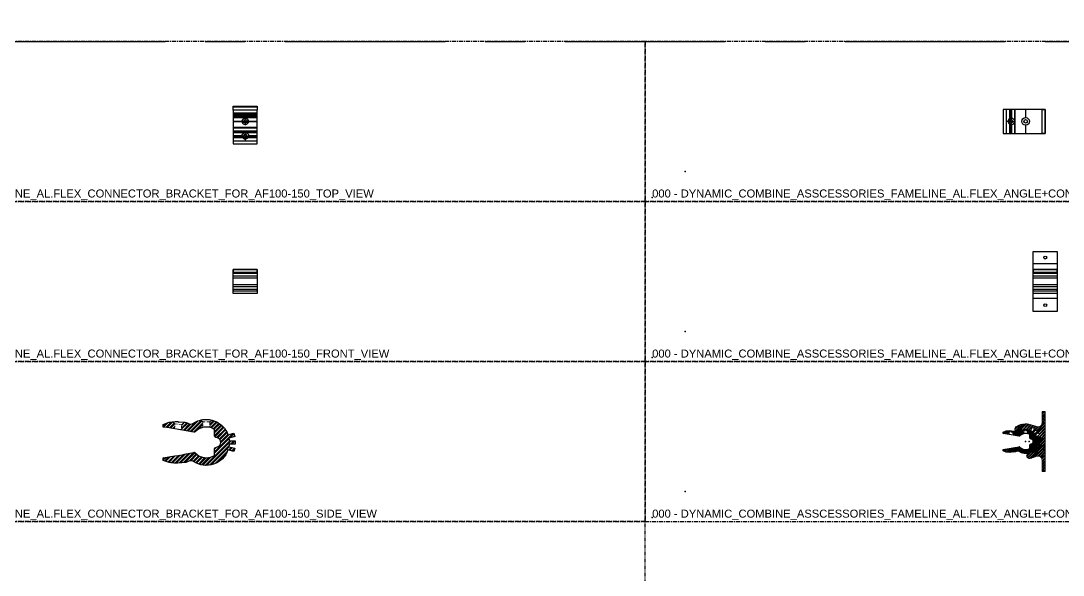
# Model space of a CAD drawing. Header units: millimetres. Extents: x -244126 to 368105, y -173968 to 259060.
# Drawn here: x 4900 to 6203, y 48328 to 49021 of the extents above; entities that cross this region are included whole.
import ezdxf

# ---------------------------------------------------------------- set-up
doc = ezdxf.new("R2010")
doc.units = ezdxf.units.MM
doc.header["$MEASUREMENT"] = 0
doc.linetypes.add('005_GG_TA_LINE', pattern=[13.75, 5, -1.25, 1.25, -1.25, 5])
doc.linetypes.add('HIDDEN', pattern=[9.524999999999999, 6.35, -3.175])
for name, color, linetype in [('000 - H A T C H', 8, 'Continuous'), ('000 - L I N E', 1, 'Continuous'), ('000 - WIPEOUT', 250, 'Continuous'), ('001 - ASCESSORIES', 1, 'Continuous'), ('PICTURE', 130, 'Continuous'), ('SLD-0', 179, 'Continuous')]:
    doc.layers.add(name, color=color, linetype=linetype)
doc.styles.get("Standard").update_dxf_attribs({"font": 'arial.ttf'})

# ---------------------------------------------------------------- blocks, each defined once
blk = doc.blocks.new('*U1767')
at = {"color": 0, "linetype": '005_GG_TA_LINE'}
blk.add_lwpolyline([(0, 0), (200, 0), (200, 30), (0, 30)], close=True, dxfattribs=at)
blk.add_attdef('NAMEBLK', (8.581742425833, 4.877933635547379), '', height=10, dxfattribs=at)
blk = doc.blocks.new('*U1763')
at = {"color": 0, "linetype": '005_GG_TA_LINE'}
blk.add_lwpolyline([(0, 0), (1000, 0), (1000, 200), (0, 200)], close=True, dxfattribs=at)
for p in [(50, 37.5), (8.581742425833, 4.877933635547379)]:
    blk.add_point(p, dxfattribs=at)
blk.add_attdef('NAMEBLK', (8.581742425833, 4.877933635547379), '', height=10, dxfattribs=at)
blk = doc.blocks.new('000 - ASSCESSORIES_FAMELINE_AL.FLEX_CONNECTOR_BRACKET_FOR_AF100-150_SIDE_VIEW')
at = {"layer": '000 - H A T C H'}
h = blk.add_hatch(dxfattribs=at)
h.set_pattern_fill('ANSI32', color=8, scale=5)
h.set_pattern_definition([(45, (-1970.133086501305, -301.5134273469718), (-1.325825214724777, 1.325825214724777), []), (45, (-1969.249203026305, -301.5134273469718), (-1.325825214724777, 1.325825214724777), [])])
edge = h.paths.add_edge_path()
edge.add_line((-20.45845730743258, 12.03585141655198), (-21.79640594343869, 13.38736893007616))
edge.add_arc((-15.38280266856646, -54.32815596914018), 68.01857554627152, 95.41056788355975, 97.3807846533643)
edge.add_line((-24.12067372296133, 13.12683812900362), (-28.00000002518073, 11.74640096148046))
edge.add_line((-28.00000002518073, 11.74640096148046), (-28.00000002518073, 9.982847878351961))
edge.add_arc((-65.50000005036759, -268.0921051055449), 280.5921051613631, 80.82262831623319, 82.3196706475087, ccw=False)
edge.add_line((-20.74799565938565, 8.908233489690431), (-20.45845730743258, 12.03585141655198))
edge = h.paths.add_edge_path()
edge.add_line((-2.247900000002346, 13.34529063394088), (-3.675070032631993, 14.54282848194852))
edge.add_arc((-4.547473508864641e-13, 4.163780431554187e-12), 14.99999999999985, 104.1821096426862, 123.2564312859659)
edge.add_arc((-10.2000000000005, 15.55377767618468), 3.600000000001335, 239.8149540720326, 303.2564312859647, ccw=False)
edge.add_arc((-14.52403145888115, 8.119885563528854), 4.999999999998389, 59.81495407201339, 82.58729921810303)
edge.add_line((-13.87895437080238, 13.07809850272578), (-15.98179904015456, 11.62142603363272))
edge.add_line((-15.98179904015456, 11.62142603363272), (-16.30285208181203, 8.153383745668307))
edge.add_arc((-65.50000005040192, -268.0921051058473), 280.5921051616672, 78.21476437810668, 79.90194361018649, ccw=False)
edge.add_arc((-7.986557415949164, 7.564053188677931), 0.9999999999704534, 258.2147643790605, 316.5563218511476)
edge.add_arc((-4.547473508864641e-13, 3.765876499528531e-12), 9.999999999999606, 102.99052971916961, 136.5563218502079, ccw=False)
edge.add_line((-2.247900000002119, 9.74407233091263), (-2.247900000002346, 13.34529063394088))
edge = h.paths.add_edge_path()
edge.add_line((3.6750700326279, 14.54282848194852), (2.247899999998026, 13.34529063394088))
edge.add_line((2.247899999998026, 13.34529063394088), (2.247899999998026, 9.744072330913312))
edge.add_arc((-2.273736754432321e-12, 4.689582056016661e-13), 10.00000000000318, 60.303942627590004, 77.00947028084312, ccw=False)
edge.add_arc((4.458590056197409, 7.817990452208861), 0.9999999999998342, 3.581135388230905e-11, 60.30394262759518, ccw=False)
edge.add_line((5.458590056196954, 7.817990452209486), (5.458590056196954, 4.202288354184546))
edge.add_arc((6.458590056196499, 4.202288354184375), 0.9999999999995453, 180, 255.1969891242311)
edge.add_arc((-65.50000004537264, -268.0921050868787), 280.6421051420444, 74.96711655903562, 75.19698912420841, ccw=False)
edge.add_arc((6.499999949552603, 2.856381797755603e-12), 3.050000050446423, -74.96711655905432, 74.96711655903658, ccw=False)
edge.add_arc((-65.50000004859135, 268.0921050991481), 280.6421051547233, 284.8030108757873, 285.03288344094943, ccw=False)
edge.add_arc((6.458590056197409, -4.202288354179231), 1.000000000000298, 104.8030108757545, 179.9999999999902)
edge.add_line((5.458590056196954, -4.202288354179061), (5.458590056200592, -7.817990452203716))
edge.add_arc((4.458590056201956, -7.81799045220383), 0.9999999999986358, -60.3039426276228, 0, ccw=False)
edge.add_arc((1.364242052659392e-12, -1.975308805413079e-12), 9.999999999996872, 223.4436781498002, 299.6960573724321, ccw=False)
edge.add_arc((-7.986557415948482, -7.564053188668581), 0.9999999999688675, 43.44367814841691, 101.7852356209447)
edge.add_arc((-65.500000050489, 268.0921051064158), 280.5921051622342, 277.6803293524923, 281.7852356218875, ccw=False)
edge.add_line((-28.00000002518073, -9.982847878343634), (-28.00000002518073, -11.74640096147259))
edge.add_line((-28.00000002518073, -11.74640096147259), (-24.12067372296133, -13.12683812899563))
edge.add_arc((-15.38280266858783, 54.32815596894569), 68.01857554606799, 262.6192153466316, 265.9285026261889)
edge.add_arc((-19.39569183884782, -2.047779520101741), 11.49999999998731, 265.9285026260912, 274.67850871028)
edge.add_line((-18.45769812920571, -13.50946211038404), (-13.32553242907125, -13.02950616912106))
edge.add_arc((-13.51206471279488, -11.03822374135312), 2.000000000002136, 275.3515339592213, 306.2592707360218)
edge.add_arc((-10.20000000000095, -15.55377767617505), 3.599999999999676, 56.74356871400943, 126.25927073595949, ccw=False)
edge.add_arc((-4.547473508864641e-13, 2.629008122312371e-12), 14.99999999999955, 236.7435687140313, 340.7945343998514)
edge.add_line((14.16517491686, -4.934350978063591), (17.97129716725112, -5.954198361352539))
edge.add_line((17.97129716725112, -5.954198361352539), (18.54069906647646, -3.82916154351453))
edge.add_line((18.54069906647646, -3.82916154351453), (14.7345768160867, -2.809314160220239))
edge.add_arc((1.682565198279917e-11, 2.415845301584341e-13), 14.99999999998286, 349.2054656001972, 355.7945343998641)
edge.add_line((14.95961229444129, -1.099999999992221), (18.89999999999964, -1.099999999992562))
edge.add_line((18.89999999999964, -1.099999999992562), (18.89999999999964, 1.100000000005323))
edge.add_line((18.89999999999964, 1.100000000005323), (14.95961229444038, 1.100000000005551))
edge.add_arc((-1.305124897044152e-10, -2.101785412378376e-11), 15.00000000013116, 4.205465600224868, 10.79453439982918)
edge.add_line((14.73457681608397, 2.809314160234024), (18.54069906647555, 3.829161543523199))
edge.add_line((18.54069906647555, 3.829161543523199), (17.9712971672493, 5.954198361358706))
edge.add_line((17.9712971672493, 5.954198361358706), (14.16517491685909, 4.93435097807442))
edge.add_arc((2.728484105318785e-12, -9.947598300641403e-14), 14.99999999999872, 19.20546560018317, 43.86524685471897)
edge.add_line((10.81457350060009, 10.3944696834488), (10.39446968344055, 10.39446968344824))
edge.add_line((10.39446968344055, 10.39446968344824), (10.39446968344146, 10.81457350060846))
edge.add_arc((1.227817847393453e-11, 2.070521532004932e-11), 14.99999999997826, 46.1347531453093, 58.86524685471517)
edge.add_line((7.755789126713353, 12.83930430444038), (7.349999999999909, 12.73057343563399))
edge.add_line((7.349999999999909, 12.73057343563399), (7.241269131190165, 13.13636256235908))
edge.add_arc((4.547473508864641e-13, 7.062794793455396e-12), 14.99999999999616, 61.13475314534855, 75.81789035732456)
at = {"color": 1, "linetype": 'HIDDEN', "lineweight": 0, "ltscale": 0.3}
for p, q in [((-2.247900000002119, 13.34529063394088), (-3.674697807457051, 14.54251614794136)), ((3.67430017411607, 14.54218249395497), (2.247899999998481, 13.34529063394088)), ((-20.45845730743258, 12.03585141655198), (-21.79640594343869, 13.38736893007633)), ((-20.74799565938656, 8.908233489681564), (-20.45845730743258, 12.03585141655198)), ((-15.98179904015433, 11.62142603363277), (-20.45845730743258, 12.03585141655198)), ((-15.98179904015433, 11.62142603363277), (-16.30279628775497, 8.153986437820848)), ((-13.86941943492366, 13.08470349775548), (-15.98179904015433, 11.62142603363277)), ((2.247899999998481, 13.34529063394088), (-2.247900000002119, 13.34529063394088)), ((-2.247900000002119, 9.744072330905468), (-2.247900000002119, 13.34529063394088)), ((2.247899999998481, 13.34529063394088), (2.247899999998481, 9.745539361511831))]:
    blk.add_line(p, q, dxfattribs=at)
at = {"layer": '001 - ASCESSORIES', "color": 0, "lineweight": 25, "ltscale": 4}
blk.add_lwpolyline([(-7.260506741778045, -6.876411989735558, 0.3455598544899178), (4.95398895133394, -8.686656058003493, 0.2693711153167579), (5.458590056200592, -7.81799045220275), (5.458590056196954, -4.202288354179061, -0.340413108691921), (6.203093492340031, -3.235478390505975, 0.001003008616846074), (7.29108874346457, -2.945620278965563, 0.7668711655276829), (7.29108874346548, 2.945620278971049, 0.001003008616846018), (6.203093492338667, 3.235478390512142, -0.3404131086918988), (5.458590056196954, 4.20228835418466), (5.458590056196954, 7.817990452209486, 0.2693711153167518), (4.953988951329848, 8.686656058009433, 0.3455598544899169), (-7.260506741781228, 6.876411989736837, -0.2602082017446815), (-8.190801219571313, 6.585133136466041, 0.01791294803426168), (-28.00000002518073, 9.982847878351848), (-28.00000002518073, 11.74640096148046), (-24.12067372296133, 13.12683812900362, -0.01444049335342799), (-20.21220614433742, 13.51875613017394, -0.03819766527064118), (-18.45769812920571, 13.50946211039202), (-18.09540372788069, 13.17592280785114), (-17.73310932655568, 13.44238350531016), (-14.05770074957991, 13.09809163294251, -0.1087827159156475), (-12.01005968046229, 12.44191586158293, 0.2841098283730177), (-8.225806451612698, 12.54336909369711, -0.1410822828067592), (-0.2970582579118854, 14.99705825792269), (6.366462912410498e-12, 14.70000000000421), (0.2970582579237089, 14.99705825792178, -0.1215910610734725), (7.241269131190165, 13.13636256235903), (7.349999999999909, 12.73057343563399), (7.755789126713353, 12.83930430444032, -0.05560445857106525), (10.39446968344146, 10.81457350060846), (10.39446968344055, 10.39446968344824), (10.81457350060009, 10.3944696834488, -0.108015765328233), (14.16517491685909, 4.93435097807442), (17.9712971672493, 5.954198361358706), (18.54069906647555, 3.829161543523199), (14.73457681608397, 2.809314160234024, -0.02875816033783684), (14.95961229444038, 1.100000000005551), (18.89999999999964, 1.100000000005323), (18.89999999999964, -1.099999999992562), (14.95961229444129, -1.099999999992221, -0.02875816033784464), (14.7345768160867, -2.809314160220239), (18.54069906647646, -3.82916154351453), (17.97129716725112, -5.954198361352539), (14.16517491685954, -4.934350978063591, -0.4880078985675621), (-8.225806451612698, -12.54336909368969, 0.312977108598853), (-12.32918445822361, -12.65092157521853, -0.1356840189548301), (-13.32553242907125, -13.02950616912101), (-18.45769812920571, -13.50946211038404, -0.03819766527064113), (-20.21220614433742, -13.51875613016595, -0.01444049335342799), (-24.12067372296133, -13.12683812899563), (-28.00000002518073, -11.74640096147259), (-28.00000002518073, -9.982847878343861, 0.01791294803426157), (-8.190801219570858, -6.585133136458168, -0.2602082017446712), (-7.260506741781228, -6.876411989728965, 0.2602082017446696), (-8.190801219570858, -6.585133136465785)], format="xyb", dxfattribs=at)
blk = doc.blocks.new('SW_CENTERMARKSYMBOL_0')
at = {"layer": 'SLD-0', "color": 0}
for p, q in [((-4.999999999999997, 0), (-9.500000000000002, 0)), ((0, 0), (-4.999999999999997, 0)), ((0, 4.99999999999999), (0, 9.499999999999995)), ((0, 0), (0, 4.99999999999999)), ((0, 0), (0, -5.000000000000004)), ((0, 0), (4.999999999999997, 0)), ((4.999999999999997, 0), (9.500000000000002, 0)), ((0, -5.000000000000004), (0, -9.500000000000009))]:
    blk.add_line(p, q, dxfattribs=at)
blk = doc.blocks.new('000 - ASSCESSORIES_FAMELINE_AL.FLEX_CONNECTOR_BRACKET_FOR_AF100-150_TOP_VIEW')
at = {"color": 1}
blk.add_lwpolyline([(14.99999999999386, 18.89999999999372), (14.99999999999386, 14.16517491685408), (-15.00000000000614, 14.16517491685409), (-15.00000000000614, 18.89999999999372)], close=True, dxfattribs=at)
at = {"color": 0}
blk.add_lwpolyline([(14.99999999999386, -28.00000002518618), (14.99999999999386, 14.16517491685408), (-15.00000000000614, 14.16517491685409), (-15.00000000000614, -28.00000002518618)], close=True, dxfattribs=at)
at = {"layer": '001 - ASCESSORIES', "color": 1, "lineweight": 25, "ltscale": 4}
for p, q in [((-15.00000000000614, 10.81457350059464), (14.99999999999386, 10.81457350059463)), ((-15.00000000000614, 10.39446968343646), (14.99999999999386, 10.39446968343645)), ((-15.00000000000614, 9.549999999993817), (14.99999999999386, 9.549999999993814)), ((-15.00000000000614, 7.755789126706987), (14.99999999999386, 7.755789126706985)), ((-15.00000000000614, 7.349999999994453), (14.99999999999386, 7.349999999994451)), ((-15.00000000000614, 7.291088743459114), (14.99999999999386, 7.291088743459112)), ((-15.00000000000614, 7.241269131185619), (14.99999999999386, 7.241269131185617)), ((-15.00000000000614, 6.203093492333665), (14.99999999999386, 6.203093492333664)), ((-15.00000000000614, 5.458590056191498), (14.99999999999386, 5.458590056191496)), ((-15.00000000000614, 4.953988951323937), (14.99999999999386, 4.953988951323935)), ((-15.00000000000614, -7.260506741787139), (14.99999999999386, -7.260506741787141)), ((-15.00000000000614, -8.190801219576768), (14.99999999999386, -8.190801219576771)), ((-15.00000000000614, -8.225806451619063), (14.99999999999386, -8.225806451619066)), ((-15.00000000000614, -8.225806451619063), (14.99999999999386, -8.225806451619066)), ((-15.00000000000614, -12.01005968046729), (14.99999999999386, -12.01005968046729)), ((-15.00000000000614, -12.32918445822906), (14.99999999999386, -12.32918445822907)), ((-15.00000000000614, -13.3255324290767), (14.99999999999386, -13.3255324290767)), ((-15.00000000000614, -14.05770074958582), (-1.230994658463943, -14.05770074958582)), ((-15.00000000000614, -20.21220614434287), (-3.420772236224253, -20.21220614434287)), ((-15.00000000000614, -24.12067372296679), (14.99999999999386, -24.12067372296679)), ((1.230994658451663, -14.05770074958582), (14.99999999999386, -14.05770074958582)), ((3.420772236212029, -20.21220614434287), (14.99999999999386, -20.21220614434287))]:
    blk.add_line(p, q, dxfattribs=at)
at = {"layer": 'PICTURE', "color": 1, "lineweight": 25, "ltscale": 4}
for p, q in [((-15.00000000000614, 18.89999999999372), (14.99999999999386, 18.89999999999372)), ((-15.00000000000614, 18.54069906647055), (14.99999999999386, 18.54069906647055)), ((-15.00000000000614, 17.97129716724385), (14.99999999999386, 17.97129716724385))]:
    blk.add_line(p, q, dxfattribs=at)
at = {"layer": 'PICTURE', "color": 8, "lineweight": 25, "ltscale": 4}
for p, q in [((-15.00000000000614, 0.2970582579182529), (-4.205922651625201, 0.2970582579187069)), ((-15.00000000000614, 9.184850993608909e-16), (-3.862379753923278, 2.365025501366842e-16)), ((3.862379753910545, 9.092581992227923e-13), (14.99999999999386, -9.18485099360139e-16)), ((4.205922651612809, 0.2970582579196159), (14.99999999999386, 0.297058257918251)), ((-15.00000000000614, -0.2970582579168867), (-4.205922651621449, -0.2970582579723666)), ((4.205922651609171, -0.2970582579723671), (14.99999999999386, -0.2970582579168886)), ((-15.00000000000614, -17.73310932656113), (-4.202975811308421, -17.73310932656113)), ((-15.00000000000614, -18.09540372788615), (-3.860396158230743, -18.09540372788615)), ((-15.00000000000614, -18.45769812921117), (-4.198185144488435, -18.45769812920025)), ((3.860396158218463, -18.09540372788615), (14.99999999999386, -18.09540372788615)), ((4.198185144475246, -18.45769812921117), (14.99999999999386, -18.45769812921117)), ((4.202975811296141, -17.73310932656113), (14.99999999999386, -17.73310932656113))]:
    blk.add_line(p, q, dxfattribs=at)
at = {"layer": 'PICTURE', "color": 4, "lineweight": 25, "ltscale": 4}
for p, q in [((-15.00000000000614, -20.21220614434287), (-3.420772236224481, -20.21220614434333)), ((3.420772236211973, -20.21220614434606), (14.99999999999386, -20.21220614434287))]:
    blk.add_line(p, q, dxfattribs=at)
at = {"layer": 'PICTURE', "color": 8, "lineweight": 25, "ltscale": 4}
blk.add_circle((-6.139089236967266e-12, 3.759107991865964e-28), 2.247899999999969, dxfattribs=at)
at = {"layer": 'PICTURE', "color": 8, "lineweight": 25, "ltscale": 4, "extrusion": (0, 0, -1)}
for centre, major_axis, ratio, start_param, end_param in [((-6.140195906727732e-12, -18.07328874312498), (-4.216840383457011, 2.582070039057963e-16), 0.9956426461042609, 0.08111360767363895, 1.274559040389544), ((-6.141346376365033e-12, -36.86188375846541), (-1.263683201829572e-15, -20.63751283569103), 0.4495945704383358, 2.672067241445656, 2.712487115018666), ((-6.140195906727732e-12, -18.07328874312498), (-4.216840383457011, 2.582070039057963e-16), 0.9956426461042609, 1.867033613200249, 3.060479045916154), ((-6.141346376365033e-12, -36.86188375846541), (-1.263683201829572e-15, -20.63751283569103), 0.4495945704383358, 3.570698192160946, 3.611118065734107)]:
    blk.add_ellipse(centre, major_axis=major_axis, ratio=ratio, start_param=start_param, end_param=end_param, dxfattribs=at)
at = {"layer": 'PICTURE', "color": 8, "lineweight": 25, "ltscale": 4}
for points, knots in [([(4.205922651612809, 0.2970582579196159), (4.182859044731458, 0.5416524790316541), (4.131857189939296, 0.7814752097501694), (3.974661882439932, 1.251733223560222), (3.869746038505468, 1.476984353339048), (3.617216922761145, 1.898636979416096), (3.467253913798004, 2.09838524254792), (3.136032505201683, 2.461096308145898), (2.954297583782477, 2.625596157974996), (2.560271777433968, 2.923114943670043), (2.350444508108467, 3.053938397952152), (1.914416793650276, 3.278077503628083), (1.686500777789547, 3.372417433111877), (0.977936904959279, 3.600694535394723), (0.4914111732610993, 3.675717094591619), (-0.5039244808715464, 3.674414784368764), (-0.9887379749225145, 3.598412442270728), (-1.932324630276298, 3.291996796414423), (-2.368421141069234, 3.068757711483613), (-2.958039477655461, 2.622373800694731), (-3.141153704652879, 2.455967763281024), (-3.469091944687875, 2.09588265712091), (-3.615671649758838, 1.900999034068264), (-3.869643413879999, 1.4773724132192), (-3.97455505282619, 1.251371393700538), (-4.130124742305952, 0.7873313144336864), (-4.182448520642424, 0.5460061702524401), (-4.205922651625201, 0.2970582579187069)], [0, 0, 0, 0, 0.0625000000000099, 0.0625000000000099, 0.1250000000000198, 0.1250000000000198, 0.1875000000000297, 0.1875000000000297, 0.2500000000000396, 0.2500000000000396, 0.3125000000000495, 0.3125000000000495, 0.3750000000000593, 0.3750000000000593, 0.5000000000000449, 0.5000000000000449, 0.6250000000000304, 0.6250000000000304, 0.750000000000016, 0.750000000000016, 0.8125000000000121, 0.8125000000000121, 0.8750000000000081, 0.8750000000000081, 0.9375000000000041, 0.9375000000000041, 1, 1, 1, 1]), ([(-4.205922651621449, -0.2970582579723666), (-4.182859044736347, -0.5416524790807669), (-4.131857189941115, -0.7814752097974631), (-3.974661882436294, -1.251733223602059), (-3.869746038500693, -1.476984353377247), (-3.617216922753983, -1.898636979448383), (-3.467253913789818, -2.098385242577478), (-3.136032505193498, -2.461096308170454), (-2.954297583774633, -2.625596157996824), (-2.560271777427261, -2.923114943686414), (-2.350444508103124, -3.053938397966704), (-1.914416793647661, -3.278077503638087), (-1.686500777788183, -3.372417433120063), (-0.9779369049635991, -3.600694535399271), (-0.4914111732690574, -3.675717094594802), (0.5039244808548344, -3.674414784371493), (0.9887379749019372, -3.598412442275276), (1.932324630248558, -3.291996796423518), (2.368421141039107, -3.068757711496801), (2.958039477622719, -2.62237380071474), (3.141153704620024, -2.455967763303306), (3.469091944655361, -2.095882657150469), (3.615671649726664, -1.900999034101005), (3.869643413849985, -1.477372413259673), (3.974555052798451, -1.251371393742375), (4.130124742283101, -0.7873313144809801), (4.182448520622529, -0.5460061703038266), (4.205922651609171, -0.2970582579723671)], [0, 0, 0, 0, 0.06250000000001954, 0.06250000000001954, 0.1250000000000391, 0.1250000000000391, 0.1875000000000586, 0.1875000000000586, 0.2500000000000782, 0.2500000000000782, 0.3125000000000977, 0.3125000000000977, 0.3750000000001172, 0.3750000000001172, 0.500000000000118, 0.500000000000118, 0.6250000000001188, 0.6250000000001188, 0.7500000000001197, 0.7500000000001197, 0.8125000000000897, 0.8125000000000897, 0.8750000000000597, 0.8750000000000597, 0.9375000000000299, 0.9375000000000299, 1, 1, 1, 1]), ([(-4.198185144488435, -18.45769812920025), (-4.163690323022366, -18.78202688236024), (-4.07688231278371, -19.09341526097069), (-3.807736185933324, -19.69105501287413), (-3.631980642752411, -19.96309435124886), (-3.42077223622414, -20.21220614434287)], [0, 0, 0, 0, 0.5, 0.5, 1, 1, 1, 1]), ([(-3.420772236224253, -20.21220614434287), (-3.211050423357848, -20.4595645601994), (-2.977170052136672, -20.68141833838308), (-2.590289127169059, -20.97621340138357), (-2.454433272743928, -21.06852104274913), (-2.176148016338631, -21.23621040220451), (-1.890599661630632, -21.3877609649403), (-1.590817780469139, -21.50771131475176), (-1.283809140267637, -21.61162873869125), (-1.125684295556199, -21.65576182656514), (-0.6487045956520219, -21.76113133618583), (-0.3277445889574451, -21.79612557891369), (0.3200345409863972, -21.79668299071182), (0.6482129713409663, -21.76100896705066), (1.279083086426566, -21.62210328015681), (1.586947171785595, -21.51872728684612), (2.17970068934835, -21.24443927093307), (2.456204932788863, -21.07771979584504), (2.970762909017593, -20.68694866457827), (3.210008791770518, -20.46079312261054), (3.420772236210381, -20.21220614434515)], [0, 0, 0, 0, 0.1250000000000266, 0.1250000000000266, 0.1875000000000378, 0.1875000000000378, 0.250000000000049, 0.3125000000000602, 0.3125000000000602, 0.3750000000000714, 0.3750000000000714, 0.5000000000000572, 0.5000000000000572, 0.6250000000000429, 0.6250000000000429, 0.7500000000000285, 0.7500000000000285, 0.8750000000000143, 0.8750000000000143, 1, 1, 1, 1]), ([(-2.22636300855993, -18.26941272924205), (-2.236370322360359, -18.36048826794558), (-2.259881510699871, -18.57446118678035), (-2.222104879793962, -18.91703971857714), (-2.125943139154289, -19.27988077393184), (-1.965604677160628, -19.62469600381246), (-1.751504309752705, -19.93497722347001), (-1.485125893957389, -20.20753223336669), (-1.179372769428825, -20.42997195312273), (-0.8372245919809996, -20.59852908860557), (-0.4434013506293026, -20.7216424121716), (-0.1575032001366038, -20.73863456753406), (-6.140359685290915e-12, -20.74799565938474)], [0, 0, 0, 0, 0.07339896859750616, 0.1724435756715252, 0.2743633264528603, 0.3733487115381068, 0.4752159247896957, 0.573998623718782, 0.6756599833889835, 0.7741975232188649, 0.8756039077933017, 1, 1, 1, 1]), ([(2.234669348405645, -18.31866954846282), (2.234357734260583, -18.30309897824372), (2.231576639927197, -18.16413473257126), (2.165208546454436, -17.90297663876299), (2.034295255795427, -17.55214714348313), (1.837230258216549, -17.22627228778947), (1.59146196948211, -16.94025867100845), (1.29737657059968, -16.69714460367732), (0.9696218710697612, -16.50836070326386), (0.6113398707763044, -16.3755915175052), (0.2396504279033697, -16.30491406149258), (-0.1419337885289461, -16.29675817083989), (-0.5155840356001146, -16.35128063493721), (-0.8778195613163017, -16.46781836600439), (-1.212077615894374, -16.64095959361202), (-1.515154961601639, -16.86899063077726), (-1.772899270590757, -17.14175105176673), (-1.984108356854223, -17.45630047409031), (-2.132865849982978, -17.7991670056881), (-2.214430822594182, -18.07570415375676), (-2.224188223253238, -18.23410699691794), (-2.22636300855993, -18.26941272924205)], [0, 0, 0, 0, 0.007181594512814431, 0.06409430420076997, 0.1226573598203212, 0.1795662326363488, 0.2381317781767922, 0.2949243516371436, 0.3533742524460968, 0.4099840740174077, 0.4682447375813281, 0.524697748752575, 0.5827908553702011, 0.6391989121581398, 0.6972379733178071, 0.7537376435387978, 0.8118659530649949, 0.8685422238219329, 0.9268524857074399, 0.9836964633445868, 0.9999999999999999, 0.9999999999999999, 0.9999999999999999, 0.9999999999999999]), ([(1.230994658451663, -14.05770074958582), (1.030593633164698, -13.99680121953952), (0.8274254447347849, -13.95258325138457), (0.4161651967808658, -13.8935817261372), (0.2069086053162428, -13.87885393556826), (-0.4202314185741906, -13.87915679005437), (-0.8302197862351486, -13.935909948676), (-1.230994658463943, -14.05770074958582)], [0, 0, 0, 0, 0.2499999999999999, 0.2499999999999999, 0.5, 0.5, 1, 1, 1, 1]), ([(-6.140359685290915e-12, -20.74799565938474), (0.124359824571569, -20.74207594108293), (0.3766887196909453, -20.73006469883785), (0.7428770375995543, -20.6334373879522), (1.09121047459689, -20.48059032122455), (1.405680284185222, -20.27290882421403), (1.683104521596077, -20.01406308929472), (1.910702408694532, -19.7154110564552), (2.086554693049492, -19.38011969286708), (2.200495183860993, -19.02347628531015), (2.256472234754368, -18.66422543641374), (2.24168438287836, -18.42985145472358), (2.234669348405645, -18.31866954846282)], [0, 0, 0, 0, 0.09962614411150232, 0.2021436983691665, 0.3017692204522645, 0.4042787991365492, 0.5040029028222882, 0.6066066340833427, 0.7065535274174211, 0.8093850147357358, 0.9095764074557009, 0.9999999999999999, 0.9999999999999999, 0.9999999999999999, 0.9999999999999999]), ([(3.420772236210154, -20.21220614434515), (3.630853642721944, -19.96442360229594), (3.807614252497159, -19.69123438383122), (4.076698764125466, -19.0939141101353), (4.163621358033764, -18.78267530793437), (4.198185144474905, -18.45769812921117)], [0, 0, 0, 0, 0.4999999999999998, 0.4999999999999998, 1, 1, 1, 1])]:
    blk.add_open_spline(points, degree=3, knots=knots, dxfattribs=at)
for points in [[(-3.862379753922937, 9.097312043230649e-13), (-3.978948960374282, 0.09781317814122328), (-4.093362945400145, 0.1969245271811817), (-4.205922651625087, 0.2970582579187069)], [(-4.205922651642709, -0.2970582579328035), (-4.093362945412196, -0.1969245271898214), (-3.978948960380649, -0.09781317814486076), (-3.862379753923278, 2.365025501366842e-16)], [(4.205922651612923, 0.2970582579191611), (4.09336294538798, 0.1969245271811812), (3.978948960362118, 0.09781317814122278), (3.862379753910659, 9.092581992227923e-13)], [(3.862379753910318, 4.545108483363282e-13), (3.978948960367916, -0.09781317814486126), (4.09336294539969, -0.1969245271893672), (4.205922651630431, -0.2970582579328041)], [(-3.860396158230743, -18.09540372788615), (-3.977380865195756, -17.97635191045993), (-4.091418276032301, -17.85549149994313), (-4.202975811308307, -17.73310932656113)], [(4.202975811296141, -17.73310932656113), (4.091418276020135, -17.85549149994404), (3.977380865183249, -17.97635191045993), (3.860396158218236, -18.09540372788615)]]:
    blk.add_open_spline(points, degree=3, dxfattribs=at)
at = {"layer": 'PICTURE', "color": 8, "lineweight": 25, "ltscale": 4, "xscale": -0.5, "yscale": 0.5, "zscale": 0.5, "rotation": 90}
for p in [(0, 0), (-1.140947487103287e-15, -18.63308650131057)]:
    blk.add_blockref('SW_CENTERMARKSYMBOL_0', p, dxfattribs=at)
blk = doc.blocks.new('000 - ASSCESSORIES_FAMELINE_AL.FLEX_CONNECTOR_BRACKET_FOR_AF100-150_FRONT_VIEW')
at = {"color": 1}
blk.add_wipeout([(-15, 14.99705825791898), (15, 14.99705825791898), (15, -14.99705825791898), (-15, -14.99705825791898)], dxfattribs=at).dxf.layer = '000 - WIPEOUT'
at = {"color": 8}
for p, q in [((15, 6.609737436518316), (-15, 6.609737436518316)), ((15, 4.202288354180865), (-15, 4.202288354180865)), ((15, -4.202288354182798), (-15, -4.202288354182798)), ((15, -6.585133136465345), (-15, -6.585133136465345))]:
    blk.add_line(p, q, dxfattribs=at)
at = {"color": 1}
blk.add_lwpolyline([(-15, 14.99705825791898), (15, 14.99705825791898), (15, -14.99705825791898), (-15, -14.99705825791898)], close=True, dxfattribs=at)
at = {"color": 2}
for points in [[(-15, 11.74640096147672), (15, 11.74640096147672), (15, 14.99705825791898), (-15, 14.99705825791898)], [(-15, -11.74640096147633), (15, -11.74640096147633), (15, -14.99705825791898), (-15, -14.99705825791898)]]:
    blk.add_lwpolyline(points, close=True, dxfattribs=at)
at = {"color": 0}
for points in [[(-15, 11.74640096147672), (15, 11.74640096147672), (15, 9.982847878348053), (-15, 9.982847878348053)], [(15, -9.982847878347599), (-15, -9.982847878347599), (-15, -11.74640096147633), (15, -11.74640096147633)]]:
    blk.add_lwpolyline(points, close=True, dxfattribs=at)
blk = doc.blocks.new('*U3629')
at = {"layer": '001 - ASCESSORIES', "color": 0}
blk.add_blockref('000 - ASSCESSORIES_FAMELINE_AL.FLEX_CONNECTOR_BRACKET_FOR_AF100-150_TOP_VIEW', (0, 0), dxfattribs=at)
blk = doc.blocks.new('000 - ASSCESSORIES_FAMELINE_AL.FLEX_ANGLE_BRACKET_FOR_AF200-300_TOP_VIEW')
at = {"color": 2}
blk.add_wipeout([(14.999999999999998, -38.20020784022984), (14.999999999999998, 0), (-14.999999999999996, 0), (-15, -38.20020784022984)], dxfattribs=at).dxf.layer = '000 - WIPEOUT'
at = {"color": 0, "linetype": 'Continuous', "lineweight": 0, "extrusion": (-1, -6.123233995736766e-17, -2.220446049250313e-16)}
blk.add_line((15, -38.20020784022984), (-15, -38.20020784022984), dxfattribs=at)
at = {"color": 2}
blk.add_lwpolyline([(15, -38.20020784022984), (15, -9.18485099360515e-16), (-15, 9.18485099360515e-16), (-15, -38.20020784022984)], close=True, dxfattribs=at)
at = {"layer": '001 - ASCESSORIES', "linetype": 'Continuous', "lineweight": 0, "extrusion": (-1, -6.123233995736766e-17, -2.220446049250313e-16)}
for p, q in [((-4.711444490670774, -24.30222596008855), (-15, -24.30222596008855)), ((-4.720858201312355, -24.60020744982523), (-15, -24.60020744982523)), ((-4.711444441286973, -24.89818972037949), (-15, -24.89818972037949)), ((15, -24.30222596008855), (4.71144449067077, -24.30222596008855)), ((15, -24.89818972037949), (4.71144444128697, -24.89818972037949)), ((15, -24.60020744982523), (4.720858201312351, -24.60020744982523))]:
    blk.add_line(p, q, dxfattribs=at)
at = {"layer": '001 - ASCESSORIES', "color": 3}
blk.add_lwpolyline([(-15, -4.000207570009592), (-15, 9.18485099360515e-16), (15, -9.18485099360515e-16), (15, -4.000207570009594)], close=True, dxfattribs=at)
at = {"layer": '001 - ASCESSORIES'}
for centre, radius in [((-1.506328265589495e-15, -24.60020744982569), 4.720858201312359), ((-1.506328265589467e-15, -24.60020744982523), 2.249999903142339)]:
    blk.add_circle(centre, radius, dxfattribs=at)
blk = doc.blocks.new('*U3637')
at = {"layer": '001 - ASCESSORIES', "color": 0}
blk.add_blockref('000 - ASSCESSORIES_FAMELINE_AL.FLEX_ANGLE_BRACKET_FOR_AF200-300_TOP_VIEW', (0, 0), dxfattribs=at)
blk = doc.blocks.new('000 - DYNAMIC_COMBINE_ASSCESSORIES_FAMELINE_AL.FLEX_ANGLE+CONNECTOR_BRACKET_FOR_AF100-150_TOP_VIEW')
at = {"layer": '001 - ASCESSORIES', "rotation": 270}
blk.add_blockref('*U3629', (-24.60009297727083, 1.0925970855169e-05), dxfattribs=at)
at = {"layer": '001 - ASCESSORIES', "color": 3, "rotation": 270}
blk.add_blockref('*U3637', (0, 0), dxfattribs=at)
blk = doc.blocks.new('000 - ASSCESSORIES_FAMELINE_AL.FLEX_ANGLE_BRACKET_FOR_AF200-300_BACK_VIEW')
at = {"color": 8, "linetype": 'ByBlock'}
for p, q in [((15, 21.99798696983788), (-15, 21.99798696983788)), ((15, 12.15378276587251), (-15, 12.15378276587251)), ((15, -14.70672101805764), (-15, -14.70672101805764)), ((15, -21.39638302352097), (-15, -21.39638302352097))]:
    blk.add_line(p, q, dxfattribs=at)
at = {"color": 1}
for centre in [(3.352747626195196e-07, 29.75009557888478), (3.352747626195196e-07, -29.74999646580835)]:
    blk.add_circle(centre, 1.75, dxfattribs=at)
at = {"layer": '001 - ASCESSORIES', "color": 1}
blk.add_lwpolyline([(-15, 37.50000428390302), (15, 37.50000428390302), (15, -37.50000428390302), (-15, -37.50000428390302)], close=True, dxfattribs=at)
blk = doc.blocks.new('*U3638')
at = {"layer": '001 - ASCESSORIES', "color": 0}
blk.add_blockref('000 - ASSCESSORIES_FAMELINE_AL.FLEX_ANGLE_BRACKET_FOR_AF200-300_BACK_VIEW', (0, 0), dxfattribs=at)
blk = doc.blocks.new('*U3630')
at = {"layer": '001 - ASCESSORIES', "color": 0}
blk.add_blockref('000 - ASSCESSORIES_FAMELINE_AL.FLEX_CONNECTOR_BRACKET_FOR_AF100-150_FRONT_VIEW', (0, 0), dxfattribs=at)
blk = doc.blocks.new('000 - DYNAMIC_COMBINE_ASSCESSORIES_FAMELINE_AL.FLEX_ANGLE+CONNECTOR_BRACKET_FOR_AF100-150_FRONT_VIEW')
at = {"layer": '001 - ASCESSORIES', "color": 3}
blk.add_blockref('*U3638', (0, 0), dxfattribs=at)
blk.add_blockref('*U3630', (0, 0), dxfattribs=at)
blk = doc.blocks.new('000 - ASSCESSORIES_FAMELINE_AL.FLEX_ANGLE_BRACKET_FOR_AF200-300_SIDE_VIEW')
at = {"layer": '000 - H A T C H'}
h = blk.add_hatch(dxfattribs=at)
h.set_pattern_fill('ANSI32', color=8, scale=7)
h.set_pattern_definition([(45, (3200.582122079782, 501.9556420693257), (-1.856155300614688, 1.856155300614688), []), (45, (3201.819558944782, 501.9556420693257), (-1.856155300614688, 1.856155300614688), [])])
edge = h.paths.add_edge_path()
edge.add_arc((-24.60009297727149, 1.092597291219022e-05), 22.0000000000029, 90.77607391714648, 123.2564312859631)
edge.add_arc((-34.8000929772711, 15.55378860215449), 3.400000000000849, 123.2564312859582, 303.2564312860495)
edge.add_arc((-24.60009297727166, 1.092597051943756e-05), 15.20000000000311, 65.77656419011902, 123.2564312859393, ccw=False)
edge.add_arc((-18.2815331998316, 14.04407751796509), 0.2000001331612148, 245.7765641900522, 329.9999312689536)
edge.add_line((-18.10832812371223, 13.94407724361054), (-16.31922733306351, 17.04289124551826))
edge.add_arc((-16.05941988014751, 16.89289134263949), 0.2999998057571702, 60.00004524878108, 149.999999999958, ccw=False)
edge.add_line((-15.90942018244937, 17.15269891401647), (-14.09076643508001, 16.10269913199477))
edge.add_arc((-14.24076610740318, 15.84289121904718), 0.3000000888787198, -29.999971654117473, 60.00008206330642, ccw=False)
edge.add_line((-13.98095833508728, 15.69289130314223), (-15.77005958349469, 12.59407739653057))
edge.add_arc((-15.59685450273591, 12.49407739652947), 0.200000000002181, 149.9999999999971, 234.2234358103231)
edge.add_arc((-24.60009297727736, 1.092594628993027e-05), 15.20000000002425, 50.776564190154375, 54.22343580992401, ccw=False)
edge.add_arc((-14.86196101252971, 11.93017392820862), 0.200000111124736, 230.7765641902996, 315.0001145294227)
edge.add_line((-14.72053929502613, 11.78875277608404), (-12.19036897575438, 14.31892340966738))
edge.add_arc((-11.97823689478033, 14.10679132869315), 0.3000000659280574, 44.99996698555748, 134.9999999999758, ccw=False)
edge.add_line((-11.76610469157345, 14.31892328743447), (-10.28118066655111, 12.83399907593912))
edge.add_arc((-10.49331266104002, 12.62186715886523), 0.2999998888787882, -44.99999513174453, 44.999989545294795, ccw=False)
edge.add_line((-10.28118068723438, 12.40973522110806), (-12.81135141736081, 9.879564176684426))
edge.add_arc((-12.66993006112226, 9.738142820446036), 0.2000000000016426, 135.0000000000331, 219.2234358110653)
edge.add_arc((-24.60009297726682, 1.092596317775474e-05), 15.20000000000145, 35.776564190161594, 39.22343580991469, ccw=False)
edge.add_arc((-12.10602643544547, 9.003249451867786), 0.2000000878489613, 215.7765641898848, 300.0000006170934)
edge.add_line((-12.00602638965552, 8.830044296108497), (-8.907212818396829, 10.61914534852031))
edge.add_arc((-8.757212633545205, 10.35933740721299), 0.3000003697028865, 30.000002280675574, 120.0000000000399, ccw=False)
edge.add_line((-8.497404698208584, 10.50933760240616), (-7.447405332582321, 8.690683874414503))
edge.add_arc((-7.707213135827003, 8.540683940658628), 0.3000001245892988, -59.99978517703721, 29.99997165315972, ccw=False)
edge.add_line((-7.557212099418621, 8.28087677403306), (-10.65602650671713, 6.491775729537039))
edge.add_arc((-10.55602650671645, 6.318570648779192), 0.2000000000011698, 120.0000000000309, 204.2234358092512)
edge.add_arc((-24.60009297725487, 1.092597518503879e-05), 15.19999999998398, 20.77656419013698, 24.223435809918385, ccw=False)
edge.add_arc((-10.20154197550752, 5.462769111765232), 0.1999999333386133, 200.7765641900455, 284.9998861499537)
edge.add_line((-10.14977856761038, 5.26958390804009), (-6.693500616368738, 6.19569065586461))
edge.add_arc((-6.615854801818094, 5.905912530964527), 0.3000003903128138, 14.999958002615585, 104.9999999999007, ccw=False)
edge.add_line((-6.326076620004415, 5.983558133110421), (-5.782557436228444, 3.955113908268686))
edge.add_arc((-6.072335255011799, 3.877468727691674), 0.2999999305427846, -74.99996355760959, 14.999898177128387, ccw=False)
edge.add_line((-5.9946893751478, 3.587691096281276), (-9.450966682382614, 2.661584239174886))
edge.add_arc((-9.399202873362032, 2.468399073916454), 0.2000000000006168, 104.9999999999756, 189.2234358107711)
edge.add_arc((-24.60009297726654, 1.092596508422972e-05), 15.19999999999707, 5.776564190153806, 9.223435809914292, ccw=False)
edge.add_arc((-9.278294797347732, 1.550010924212877), 0.1999999824942102, 185.7765641900828, 270.0001218303278)
edge.add_line((-9.2782943720797, 1.35001094171912), (-5.700092994685519, 1.350010941718779))
edge.add_arc((-5.700092959753613, 1.050010485744458), 0.3000004559743231, 0.00016735558529035188, 90.00000667149249, ccw=False)
edge.add_line((-5.40009250378057, 1.050011362017585), (-5.40009250378057, -1.049988563104193))
edge.add_arc((-5.70009297726923, -1.04998860053435), 0.300000473488662, -90.0000842393033, 7.1486219894723035e-06, ccw=False)
edge.add_line((-5.700093418345887, -1.349989074022687), (-9.278294779931684, -1.349989074022346))
edge.add_arc((-9.278294779932194, -1.549989074023255), 0.2000000000009088, 89.99999999985396, 174.2234358099506)
edge.add_arc((-24.60009297726734, 1.092596235041654e-05), 15.19999999999318, 350.7765641901628, 354.223435809936, ccw=False)
edge.add_arc((-9.399202851197433, -2.468377225565022), 0.2000000224565068, 170.7765641899621, 254.9998653730093)
edge.add_line((-9.450967119954157, -2.661562290885001), (-5.994689121540205, -3.587669142881339))
edge.add_arc((-6.072334751168622, -3.877447236391498), 0.3000003121311309, -14.99987230951632, 75.00003256256412, ccw=False)
edge.add_line((-5.78255652874418, -3.955092384902571), (-6.326077194227992, -5.983536711489762))
edge.add_arc((-6.615854826887664, -5.905891028834289), 0.2999998807081068, 255.0001366492594, 345.00000000005326, ccw=False)
edge.add_line((-6.693499818429473, -6.195668846676426), (-10.14977810415871, -5.269562118199929))
edge.add_arc((-10.20154191318084, -5.462747283459456), 0.2000000000020759, 74.99999999967756, 159.2234358096688)
edge.add_arc((-24.60009297727213, 1.092596992968708e-05), 15.19999999999574, 284.63664156122564, 339.2234358099151, ccw=False)
edge.add_arc((-19.9000930303588, -17.99637739733681), 3.399999789903094, 104.6366415612264, 288.1922939544101)
edge.add_line((-18.83858879148715, -21.22642497008223), (-10.56112827296397, -18.50616927835983))
edge.add_arc((-9.000092902889328, -23.25623986259525), 5.000000198184266, 1.0062864589599485e-05, 108.1922887235545, ccw=False)
edge.add_line((-4.000092704705139, -23.25623898444462), (-4.000092704705139, -29.44998859105397))
edge.add_line((-4.000092704705139, -29.44998859105397), (-3.700093214324852, -29.7499899440794))
edge.add_line((-3.700093214324852, -29.7499899440794), (-4.000093636022257, -30.0499885031378))
edge.add_line((-4.000093636022257, -30.0499885031378), (-4.000115608000897, -36.99998832726328))
edge.add_arc((-3.500114862942461, -36.99998987946843), 0.5000007450608447, 179.9998221306572, 269.9997702214319)
edge.add_line((-3.500116868141731, -37.49999062452525), (-0.500116415155162, -37.49999844761965))
edge.add_arc((-0.5001148629552006, -36.99999844762002), 0.5000000000020398, 269.9998221309865, 359.9998221307976)
edge.add_line((-0.0001148629555700609, -36.99999999982163), (0.0001148629555700609, 36.99999999982163))
edge.add_arc((-0.4998858820982593, 37.00000155202557), 0.5000007450562387, 359.9998221307947, 449.9998176911096)
edge.add_line((-0.4998842911506927, 37.50000229707928), (-3.499884329883344, 37.50001012018163))
edge.add_arc((-3.499885882085333, 37.0000103183694), 0.4999998018146391, 89.9998221306836, 179.9997674898801)
edge.add_line((-3.999885683895855, 37.00001234740216), (-3.99990725950579, 30.05001204643224))
edge.add_line((-3.99990725950579, 30.05001204643224), (-3.69999917576547, 29.75010210061373))
edge.add_line((-3.69999917576547, 29.75010210061373), (-4.000092707051635, 29.4500104325457))
edge.add_line((-4.000092707051635, 29.4500104325457), (-4.000093103419431, 23.29818408063829))
edge.add_arc((-9.000092920139895, 23.29818408063864), 4.999999816720464, 251.838222947856, 359.999999999996, ccw=False)
edge.add_line((-10.55859839914797, 18.54728323562972), (-17.74266868537893, 20.90397543228346))
edge.add_arc((-24.60009297727149, 1.092596625085207e-05), 22.00000000000927, 71.8382231318008, 89.22392608287757)
edge.add_line((-24.30211109713059, 21.9979928061187), (-24.60009258686728, 21.70001092597329))
edge.add_line((-24.60009258686728, 21.70001092597329), (-24.89807485742153, 21.99799280611887))
at = {"color": 8, "linetype": 'HIDDEN', "lineweight": 0}
for p, q in [((-4.000092817173709, 27.7499110700432), (8.614690273134329e-05, 27.74989865187075)), ((9.856451993073279e-05, 31.74989865185165), (-3.999901982331494, 31.74991106947022)), ((-13.19904798806169, -10.05285098703212), (-1.960833017555387, -10.05288587499422)), ((-1.96081716833055, -4.947485875018856), (-6.05431686208135, -4.969506510368944)), ((-1.96081716833055, -4.947485875018856), (-1.960833017555387, -10.05288587499422)), ((-1.960833017555387, -10.05288587499422), (-3.225380146432144e-05, -12.38969196212361)), ((-1.895832838272327e-06, -2.61069196217062), (-1.96081716833055, -4.947485875018685)), ((-4.000099011060456, -31.75018097492261), (-9.856543306341337e-05, -31.75019339254095)), ((-8.614781631877122e-05, -27.75019339256005), (-4.000092705300403, -27.75018097492284))]:
    blk.add_line(p, q, dxfattribs=at)
at = {"layer": '000 - L I N E', "color": 9}
blk.add_line((-24.60009258686728, 21.70001092597329), (-24.30211109712832, 21.99799280612092), dxfattribs=at)
for p in [(-24.60009297727106, 1.092596880880592e-05), (-20.30696706471394, 1.092596880880592e-05)]:
    blk.add_point(p, dxfattribs=at)
at = {"layer": '001 - ASCESSORIES', "color": 0, "linetype": 'Continuous', "lineweight": 15}
blk.add_lwpolyline([(-24.89807485742153, 21.99799280611887, 0.1426788207495108), (-36.66460910630326, 18.39695226339256, 1.000000000000798), (-32.9355768482344, 12.71062494091939, -0.2561977009595168), (-18.3635924716466, 13.86168692288493, 0.3849826888630289), (-18.10832812371223, 13.94407724361054), (-16.31922733306351, 17.04289124551826, -0.4142133310633441), (-15.90942018244937, 17.15269891401647), (-14.09076643508001, 16.10269913199477, -0.4142138369739624), (-13.98095833508728, 15.69289130314223), (-15.77005958349469, 12.59407739653057, 0.3849830332087801), (-15.71377967772992, 12.3318167930131, -0.01504094874934099), (-14.98843032818127, 11.77523666139223, 0.3849836070004197), (-14.72053929502613, 11.78875277608404), (-12.19036897575438, 14.31892340966738, -0.4142137311411944), (-11.76610469157345, 14.31892328743447), (-10.28118066655111, 12.83399907593912, -0.4142134840428718), (-10.28118068723438, 12.40973522110806), (-12.81135141736081, 9.879564176684426, 0.3849830332123187), (-12.82486724185014, 9.611673575059058, -0.01504094874926947), (-12.26828711023177, 8.886324225515693, 0.3849830362993746), (-12.00602638965552, 8.830044296108497), (-8.907212818396829, 10.61914534852031, -0.4142135507145975), (-8.497404698208584, 10.50933760240616), (-7.447405332582321, 8.690683874414503, -0.4142123193015173), (-7.557212099418621, 8.28087677403306), (-10.65602650671713, 6.491775729537039, 0.3849830332032427), (-10.73841698036199, 6.236511431601457, -0.0150409487493929), (-10.38853608284467, 5.39182422360102, 0.3849824628160552), (-10.14977856761038, 5.26958390804009), (-6.693500616368738, 6.19569065586461, -0.4142137770611755), (-6.326076620004415, 5.983558133110421), (-5.782557436228444, 3.955113908268686, -0.4142128555680248), (-5.9946893751478, 3.587691096281276), (-9.450966682382614, 2.661584239174886, 0.3849830332111331), (-9.596617030555763, 2.436342084979003, -0.0150409487493015), (-9.47727917210409, 1.529881055845067, 0.3849836435791997), (-9.2782943720797, 1.35001094171912), (-5.700092994685519, 1.350010941718779, -0.4142127409641204), (-5.40009250378057, 1.050011362017585), (-5.40009250378057, -1.049988563104193, -0.4142140295437709), (-5.700093418345887, -1.349989074022687), (-9.278294779931684, -1.349989074022346, 0.3849830332076324), (-9.477279172106364, -1.529859203893523, -0.0150409487493572), (-9.596617030557127, -2.436320233030756, 0.3849823587236142), (-9.450967119954157, -2.661562290885001), (-5.994689121540205, -3.587669142881339, -0.4142130760839127), (-5.78255652874418, -3.955092384902571), (-6.326077194227992, -5.983536711489762, -0.4142128638292183), (-6.693499818429473, -6.195668846676426), (-10.14977810415871, -5.269562118199929, 0.3849830332071024), (-10.38853608284603, -5.391802371647145, -0.2427883777867974), (-20.7592327622167, -14.70671518177664, 1.031520472800772), (-18.83858879148715, -21.22642497008223), (-10.56112827296397, -18.50616927835983, -0.510582686825665), (-4.000092704705139, -23.25623898444462), (-4.000092704705139, -29.44998859105397), (-3.700093214324852, -29.7499899440794), (-4.000093636022257, -30.0499885031378), (-4.000115608000897, -36.99998832726328, 0.4142132970157022), (-3.500116868141731, -37.49999062452525), (-0.500116415155162, -37.49999844761965, 0.4142135623721294), (-0.0001148629555700609, -36.99999999982163), (0.0001148629555700609, 36.99999999982163, 0.4142135396776404), (-0.4998842911506927, 37.50000229707928), (-3.499884329883344, 37.50001012018163, 0.4142132830520119), (-3.999885683895855, 37.00001234740216), (-3.99990725950579, 30.05001204643224), (-3.69999917576547, 29.75010210061373), (-4.000092707051635, 29.4500104325457), (-4.000093103419431, 23.29818408063829, -0.5104149144200552), (-10.55859839914797, 18.54728323562972), (-17.74266868537893, 20.90397543228346, 0.07600529051318779), (-24.30211109713059, 21.9979928061187), (-24.60009258686728, 21.70001092597329)], format="xyb", close=True, dxfattribs=at)
blk = doc.blocks.new('*U3636')
at = {"layer": '001 - ASCESSORIES', "color": 0}
blk.add_blockref('000 - ASSCESSORIES_FAMELINE_AL.FLEX_ANGLE_BRACKET_FOR_AF200-300_SIDE_VIEW', (0, 0), dxfattribs=at)
blk = doc.blocks.new('*U3628')
at = {"layer": '001 - ASCESSORIES', "color": 0}
blk.add_blockref('000 - ASSCESSORIES_FAMELINE_AL.FLEX_CONNECTOR_BRACKET_FOR_AF100-150_SIDE_VIEW', (0, 0), dxfattribs=at)
blk = doc.blocks.new('000 - DYNAMIC_COMBINE_ASSCESSORIES_FAMELINE_AL.FLEX_ANGLE+CONNECTOR_BRACKET_FOR_AF100-150_SIDE_VIEW')
at = {"layer": '001 - ASCESSORIES', "color": 2}
blk.add_blockref('*U3636', (0, 0), dxfattribs=at)
at = {"layer": '001 - ASCESSORIES', "color": 0}
blk.add_blockref('*U3628', (-24.60009297727083, 1.0925970855169e-05), dxfattribs=at)

msp = doc.modelspace()

# ---------------------------------------------------------------- block references
msp.add_blockref('000 - ASSCESSORIES_FAMELINE_AL.FLEX_CONNECTOR_BRACKET_FOR_AF100-150_TOP_VIEW', (5180.501224490581, 48895.17285529031))
at = {"color": 3}
msp.add_blockref('000 - DYNAMIC_COMBINE_ASSCESSORIES_FAMELINE_AL.FLEX_ANGLE+CONNECTOR_BRACKET_FOR_AF100-150_SIDE_VIEW', (6180.501224490581, 48495.17285529031), dxfattribs=at)
at = {"xscale": 1.91673886260686, "yscale": 1.91673886260686, "zscale": 1.91673886260686}
msp.add_blockref('000 - ASSCESSORIES_FAMELINE_AL.FLEX_CONNECTOR_BRACKET_FOR_AF100-150_SIDE_VIEW', (5131.730505393178, 48494.07580069182), dxfattribs=at)
at = {"layer": '001 - ASCESSORIES', "linetype": '005_GG_TA_LINE', "xscale": 40, "yscale": 40, "zscale": 40}
msp.add_blockref('*U1767', (680.5012244905811, 48995.17285529031), dxfattribs=at)
at = {"layer": '001 - ASCESSORIES', "linetype": '005_GG_TA_LINE'}
for p, values in [((4680.501224490581, 48795.17285529031), {'NAMEBLK': '000 - ASSCESSORIES_FAMELINE_AL.FLEX_CONNECTOR_BRACKET_FOR_AF100-150_TOP_VIEW'}), ((5680.501224490581, 48795.17285529031), {'NAMEBLK': '000 - DYNAMIC_COMBINE_ASSCESSORIES_FAMELINE_AL.FLEX_ANGLE+CONNECTOR_BRACKET_FOR_AF100-150_TOP_VIEW'}), ((4680.501224490581, 48595.17285529031), {'NAMEBLK': '000 - ASSCESSORIES_FAMELINE_AL.FLEX_CONNECTOR_BRACKET_FOR_AF100-150_FRONT_VIEW'}), ((5680.501224490581, 48595.17285529031), {'NAMEBLK': '000 - DYNAMIC_COMBINE_ASSCESSORIES_FAMELINE_AL.FLEX_ANGLE+CONNECTOR_BRACKET_FOR_AF100-150_FRONT_VIEW'}), ((4680.501224490581, 48395.17285529031), {'NAMEBLK': '000 - ASSCESSORIES_FAMELINE_AL.FLEX_CONNECTOR_BRACKET_FOR_AF100-150_SIDE_VIEW'}), ((5680.501224490581, 48395.17285529031), {'NAMEBLK': '000 - DYNAMIC_COMBINE_ASSCESSORIES_FAMELINE_AL.FLEX_ANGLE+CONNECTOR_BRACKET_FOR_AF100-150_SIDE_VIEW'}), ((4680.501224490581, 48195.17285529031), {'NAMEBLK': '000 - ASSCESSORIES_FAMELINE_AL.FLEX_CONNECTOR_FOR_AF100-150_BACK_VIEW'})]:
    msp.add_blockref('*U1763', p, dxfattribs=at).add_auto_attribs(values)

# ---------------------------------------------------------------- next in the draw order: block references
at = {"color": 3}
for name, p in [('000 - DYNAMIC_COMBINE_ASSCESSORIES_FAMELINE_AL.FLEX_ANGLE+CONNECTOR_BRACKET_FOR_AF100-150_TOP_VIEW', (6180.501224490581, 48895.17285529031)), ('000 - DYNAMIC_COMBINE_ASSCESSORIES_FAMELINE_AL.FLEX_ANGLE+CONNECTOR_BRACKET_FOR_AF100-150_FRONT_VIEW', (6180.501224490581, 48695.17285529031))]:
    msp.add_blockref(name, p, dxfattribs=at)
msp.add_blockref('000 - ASSCESSORIES_FAMELINE_AL.FLEX_CONNECTOR_BRACKET_FOR_AF100-150_FRONT_VIEW', (5180.501224490581, 48695.17285529031))

doc.saveas('drawing.dxf')
